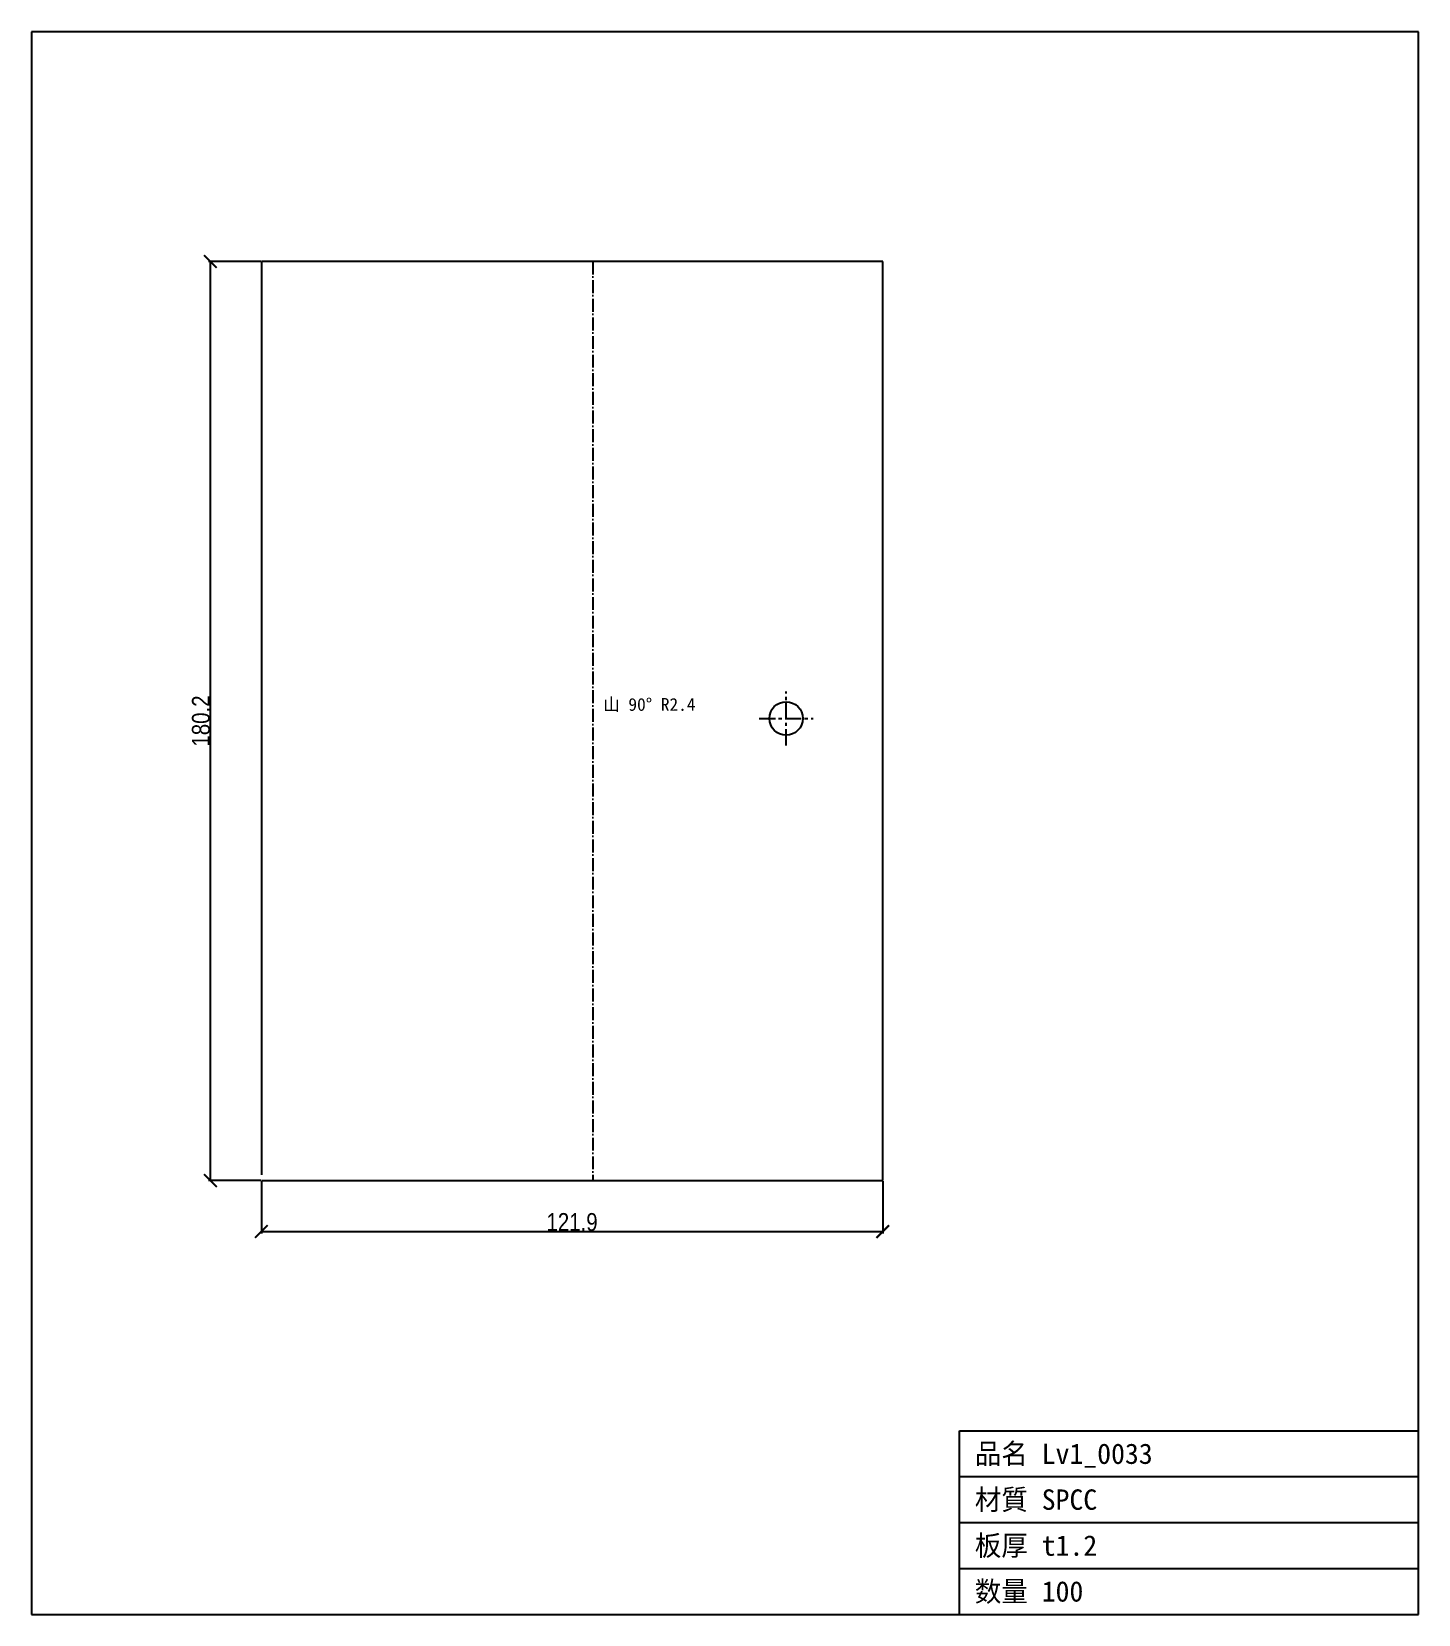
# Model space of a CAD drawing. Header units: millimetres. Extents: x -45 to 227, y -85 to 225.
import ezdxf

# ---------------------------------------------------------------- set-up
doc = ezdxf.new("R2010")
doc.units = ezdxf.units.MM
doc.linetypes.add('CENTER', pattern=[5.08, 3.175, -0.635, 0.635, -0.635])
doc.linetypes.add('DASHDOT', pattern=[3.556, 2.54, -0.508, 0, -0.508])
for name, color, linetype in [('中心線', 7, 'Continuous'), ('図枠', 7, 'Continuous'), ('外形', 7, 'Continuous'), ('寸法', 7, 'Continuous'), ('文字', 7, 'Continuous'), ('曲げ線', 7, 'Continuous')]:
    doc.layers.add(name, color=color, linetype=linetype)
doc.styles.add('OpenSansCondensed-Light', font='OpenSansCondensed-Light.ttf')
doc.dimstyles.new('EZDXF', dxfattribs={"dimtxt": 0.25, "dimasz": 0.175, "dimexe": 0.375, "dimexo": 0.125, "dimgap": 0.1, "dimtad": 1, "dimlfac": 100, "dimzin": 12, "dimdsep": 46, "dimtxsty": 'OpenSansCondensed-Light', "dimblk": 'ARCHTICK', "dimcen": 2.5, "dimazin": 3, "dimtfac": 0.5, "dimtmove": 2, "dimatfit": 3})

# ---------------------------------------------------------------- blocks, each defined once
blk = doc.blocks.new('_ARCHTICK')
at = {"color": 0, "linetype": 'BYBLOCK', "const_width": 0.15}
blk.add_lwpolyline([(-0.5, -0.5), (0.5, 0.5)], dxfattribs=at)

msp = doc.modelspace()

# ---------------------------------------------------------------- linework, layer by layer
at = {"layer": '中心線', "color": 1, "linetype": 'CENTER'}
for p, q in [((102.93, 85.34), (102.93, 95.91)), ((97.65, 90.62), (108.22, 90.62))]:
    msp.add_line(p, q, dxfattribs=at)
at = {"layer": '図枠'}
for p, q in [((226.94, 225.3), (-45.06, 225.3)), ((-45.06, 225.3), (-45.06, -85.06)), ((226.94, -85.06), (226.94, 225.3)), ((136.94, -85.06), (136.94, -49.06)), ((136.94, -49.06), (226.94, -49.06)), ((136.94, -58.06), (226.94, -58.06)), ((136.94, -67.06), (226.94, -67.06)), ((136.94, -76.06), (226.94, -76.06)), ((-45.06, -85.06), (226.94, -85.06))]:
    msp.add_line(p, q, dxfattribs=at)
at = {"layer": '外形'}
for p, q in [((0, 180.24), (0, 1.1)), ((121.88, 180.24), (0, 180.24)), ((121.88, 0), (121.88, 180.24)), ((0, 0), (121.88, 0))]:
    msp.add_line(p, q, dxfattribs=at)
msp.add_circle((102.93, 90.62), 3.29, dxfattribs=at)
at = {"layer": '曲げ線', "color": 3, "linetype": 'DASHDOT'}
msp.add_line((65.04, 180.24), (65.04, 0), dxfattribs=at)

# ---------------------------------------------------------------- texts
at = {"layer": '文字'}
for s, height, p in [('山 90° R2.4', 2.5, (67.04, 92.12)), ('品名 Lv1_0033', 4, (139.94, -55.56)), ('材質 SPCC', 4, (139.94, -64.56)), ('板厚 t1.2', 4, (139.94, -73.56)), ('数量 100', 4, (139.94, -82.56))]:
    msp.add_text(s, height=height, dxfattribs=at).set_placement(p)

# ---------------------------------------------------------------- dimensions: what is measured, and where the dimension line sits
at = {"layer": '寸法'}
msp.add_linear_dim(base=(-10, 0), p1=(0, 0), p2=(0, 180.24), angle=90, dimstyle='EZDXF', override={"dimtxt": 3.5, "dimasz": 2.5, "dimdec": 1, "dimlfac": 1}, dxfattribs=at).render()
msp.add_linear_dim(base=(0, -10), p1=(0, 0), p2=(121.88, 0), dimstyle='EZDXF', override={"dimtxt": 3.5, "dimasz": 2.5, "dimdec": 1, "dimlfac": 1}, dxfattribs=at).render()

doc.saveas('drawing.dxf')
